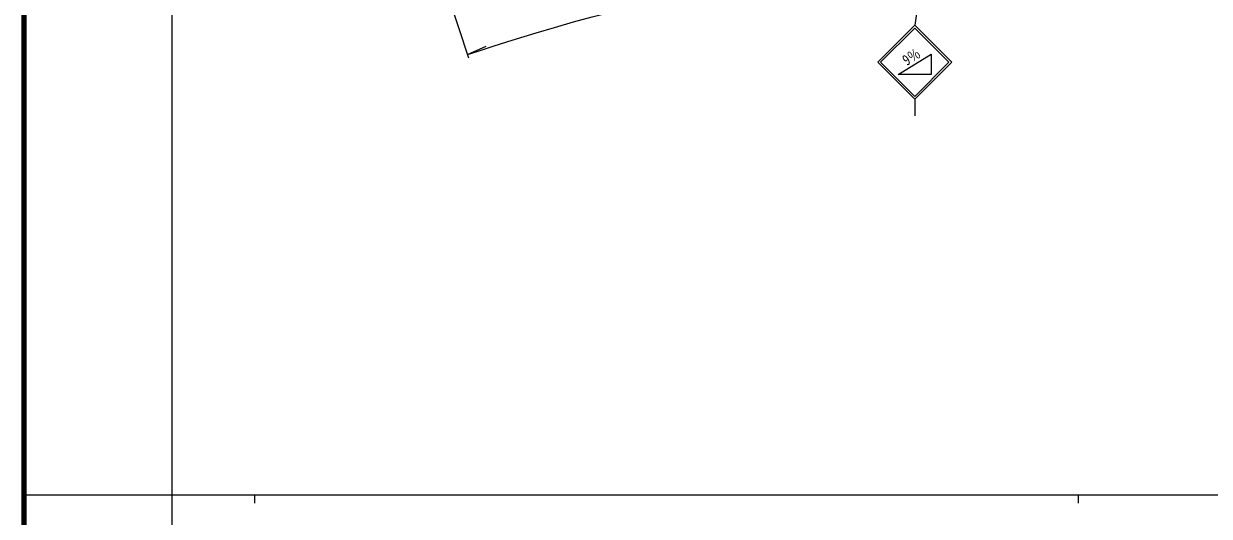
# Model space of a CAD drawing. Units: millimetres, scale not verified. Extents: x 40000 to 680000, y 20000 to 380000.
# Drawn here: x 40000 to 183936, y 202409 to 262209 of the extents above; entities that cross this region are included whole.
import ezdxf
from ezdxf.enums import TextEntityAlignment as Align

# ---------------------------------------------------------------- set-up
doc = ezdxf.new("R2010")
doc.units = ezdxf.units.MM
doc.header["$LTSCALE"] = 1000
for name, color, linetype, lineweight in [('M-BMK-OTRS', 5, 'Continuous', 25), ('M-STR-HTXT', 7, 'Continuous', 13), ('M-STR-STRC', 7, 'Continuous', 25), ('M-TTL', 2, 'Continuous', 140), ('M-TTL-BAND', 7, 'Continuous', 25)]:
    doc.layers.add(name, color=color, linetype=linetype, lineweight=lineweight)
doc.styles.add('ＭＳ ゴシック', font='')
doc.styles.get('ＭＳ ゴシック').set_extended_font_data('MS Gothic')

msp = doc.modelspace()

# ---------------------------------------------------------------- linework, layer by layer
at = {"layer": 'M-BMK-OTRS'}
msp.add_line((94044, 258028), (68769, 334149), dxfattribs=at)
at = {"layer": 'M-STR-HTXT'}
for p, q in [((155051, 311055), (148185, 262030)), ((93897, 258472), (96127, 259499))]:
    msp.add_line(p, q, dxfattribs=at)
msp.add_lwpolyline([(93897, 258472), (95181, 258858), (97133, 259511), (99282, 260205), (102221, 261112), (104437, 261764), (106767, 262420), (109027, 263029), (111714, 263717), (114645, 264423), (116189, 264777), (118868, 265361), (121406, 265880), (125000, 266558), (127047, 266914), (129021, 267238), (132070, 267699), (134951, 268082)], dxfattribs=at)
at = {"layer": 'M-STR-STRC'}
for p, q in [((143685, 257530), (148185, 262030)), ((152685, 257530), (148185, 262030)), ((144039, 257530), (148185, 261677)), ((152332, 257530), (148185, 261677)), ((146184, 256030), (150184, 258530)), ((150184, 258530), (150184, 256030)), ((143685, 257530), (148185, 253030)), ((144039, 257530), (148185, 253383)), ((148185, 253383), (152332, 257530)), ((148185, 253030), (152685, 257530)), ((150184, 256030), (146184, 256030)), ((148185, 253030), (148185, 251030))]:
    msp.add_line(p, q, dxfattribs=at)
msp.add_lwpolyline([(150184, 258530), (150184, 256030), (146184, 256030)], close=True, dxfattribs=at)
at = {"layer": 'M-TTL'}
msp.add_line((40000, 380000), (40000, 20000), dxfattribs=at)
at = {"layer": 'M-TTL-BAND'}
for p, q in [((58000, 370000), (58000, 20000)), ((40000, 205000), (579000, 205000)), ((68000, 205000), (68000, 204000)), ((168000, 205000), (168000, 204000))]:
    msp.add_line(p, q, dxfattribs=at)

# ---------------------------------------------------------------- texts
at = {"layer": 'M-STR-STRC', "style": 'ＭＳ ゴシック', "width": 0.8}
msp.add_text('9％', height=1320, rotation=32.005, dxfattribs=at).set_placement((148330, 257297), align=Align.BOTTOM_CENTER)

doc.saveas('drawing.dxf')
